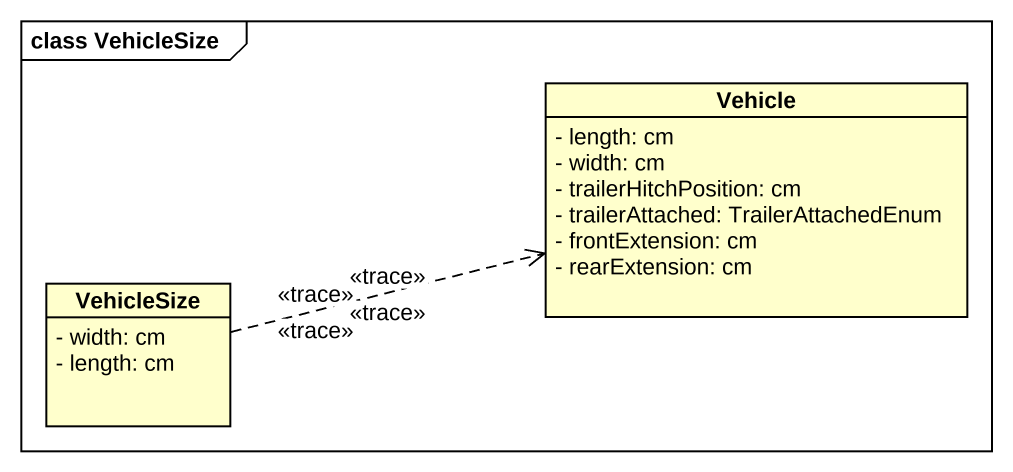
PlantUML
@startuml
mainframe class VehicleSize
hide circle
hide empty members
skinparam classAttributeIconSize 0
class Vehicle {
  - length: cm
  - width: cm
  - trailerHitchPosition: cm
  - trailerAttached: TrailerAttachedEnum
  - frontExtension: cm
  - rearExtension: cm
}
class VehicleSize {
  - width: cm
  - length: cm
}
VehicleSize .right.> Vehicle : <<trace>>
VehicleSize .right.> Vehicle : <<trace>>
VehicleSize .right.> Vehicle : <<trace>>
VehicleSize .right.> Vehicle : <<trace>>
@enduml
